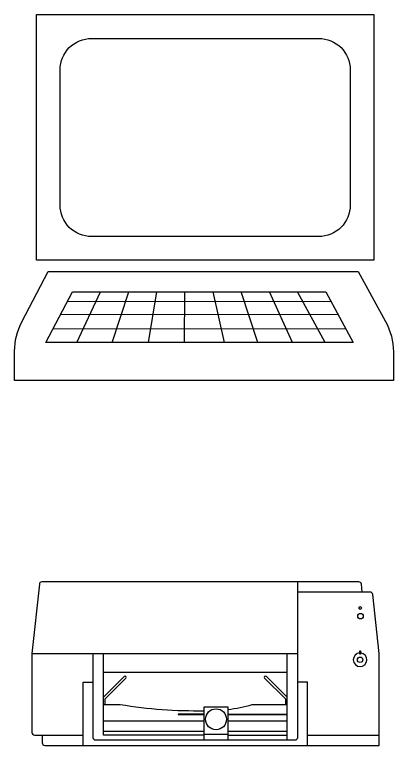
# Model space of a CAD drawing. Header units: millimetres. Extents: x 1474 to 2240, y 2278 to 2630.
# Drawn here: x 1886.7 to 1992.1, y 2279.6 to 2482.8 of the extents above; entities that cross this region are included whole.
import ezdxf

# ---------------------------------------------------------------- set-up
doc = ezdxf.new("R2010")
doc.units = ezdxf.units.MM

# ---------------------------------------------------------------- blocks, each defined once
blk = doc.blocks.new('comp8')
for p, q in [((-38, 21.99), (35.27, 22.09)), ((-39.93, 18.32), (37.29, 18.43)), ((-42.01, 14.36), (39.47, 14.48))]:
    blk.add_line(p, q)
for points in [[(-46.64, 101.75), (47.3, 101.75), (47.3, 33.43), (-46.64, 33.43)], [(-36.6, 24.66), (33.86, 24.66), (41.55, 10.62), (-43.98, 10.62)]]:
    blk.add_lwpolyline(points, close=True)
for points in [[(-31.3, 95.14), (31.96, 95.14, -0.414214), (40.68, 86.41), (40.68, 48.77, -0.414214), (31.96, 40.05), (-31.3, 40.05, -0.414214), (-40.03, 48.77), (-40.03, 86.41, -0.414214)], [(42.86, 30.32), (50.53, 16.4, -0.126554), (52.7, 7.98), (52.7, 0), (-52.7, 0), (-52.7, 8.16, -0.121567), (-50.69, 16.28), (-43.31, 30.32)]]:
    blk.add_lwpolyline(points, format="xyb", close=True)
for points in [[(-35.4, 10.62), (-28.77, 24.66)], [(-25.56, 10.62), (-20.95, 24.66)], [(-15.43, 10.62), (-13.12, 24.66)], [(-5.39, 10.62), (-5.29, 24.66)], [(5.69, 10.62), (2.54, 24.66)], [(15.02, 10.62), (10.37, 24.66)], [(24.65, 10.62), (18.2, 24.66)], [(33.76, 10.62), (26.03, 24.66)]]:
    blk.add_lwpolyline(points)
blk = doc.blocks.new('comp11')
for p, q in [((-50.06, 25.56), (23.79, 25.56)), ((20.95, 1.42), (20.95, 25.56)), ((-30.18, 20.34), (20.95, 20.34)), ((4.45, 8.71), (20.95, 8.71)), ((4.45, 8.54), (20.95, 8.54)), ((-30.18, 6.81), (-2.15, 6.81)), ((4.45, 6.81), (20.95, 6.81)), ((-30.18, 3.98), (-2.15, 3.98)), ((-2.15, 3.1), (4.45, 3.1)), ((4.45, 3.98), (20.95, 3.98)), ((4.45, 2.84), (20.95, 2.84)), ((26.63, 2.84), (46.51, 2.84))]:
    blk.add_line(p, q)
for points in [[(41.83, 42.61), (41.59, 44.81, 0.383286), (40.89, 45.45), (-47.3, 45.45, 0.383286), (-48, 44.81), (-50.06, 25.56), (-50.06, 3.55, 0.414214), (-49.35, 2.84), (-35.86, 2.84)], [(23.79, 45.45), (23.79, 2.13, -0.414214), (23.08, 1.42), (-32.31, 1.42, -0.414214), (-33.02, 2.13), (-33.02, 25.56)], [(-47.22, 2.84), (-47.22, 0.71, 0.414214), (-46.51, 0), (46.51, 0), (46.51, 25.56), (44.76, 41.97, 0.383286), (44.05, 42.61), (23.79, 42.61)], [(-29.68, 11.36), (-29.68, 12.94), (-23.92, 18.66, 1), (-24.42, 19.16), (-30.18, 13.45)], [(20.95, 13.45), (15.18, 19.16, 1), (14.68, 18.66), (20.45, 12.94), (20.45, 11.36)], [(-30.18, 11.36), (-25.49, 11.36, 0.04339), (-2.15, 9.64)], [(4.45, 9.96, 0.040067), (11.16, 11.36), (20.95, 11.36)]]:
    blk.add_lwpolyline(points, format="xyb")
for points in [[(-2.15, 2.84), (-30.18, 2.84), (-30.18, 25.56)], [(-35.86, 0), (-35.86, 17.61), (-33.02, 17.61)], [(26.63, 0), (26.63, 17.61), (23.79, 17.61)], [(-2.15, 1.42), (-2.15, 10.68), (4.45, 10.68), (4.45, 1.42)], [(-2.15, 8.71), (-9.38, 8.71), (-9.38, 8.54), (-2.15, 8.54)]]:
    blk.add_lwpolyline(points)
blk.add_lwpolyline([(41.34, 26.26), (41.34, 25.4), (41.12, 25.4), (41.12, 26.26)], close=True)
for centre, radius in [((41.35, 35.93), 0.758), ((41.23, 38.2), 0.379), ((41.23, 23.8), 0.758), ((1.15, 7.25), 2.91)]:
    blk.add_circle(centre, radius)
blk.add_arc((41.23, 23.8), 1.89, 93.3172, 86.3927)

msp = doc.modelspace()

# ---------------------------------------------------------------- block references
for name, p in [('comp8', (1939.41, 2381.06)), ('comp11', (1941.61, 2279.61))]:
    msp.add_blockref(name, p)

doc.saveas('drawing.dxf')
